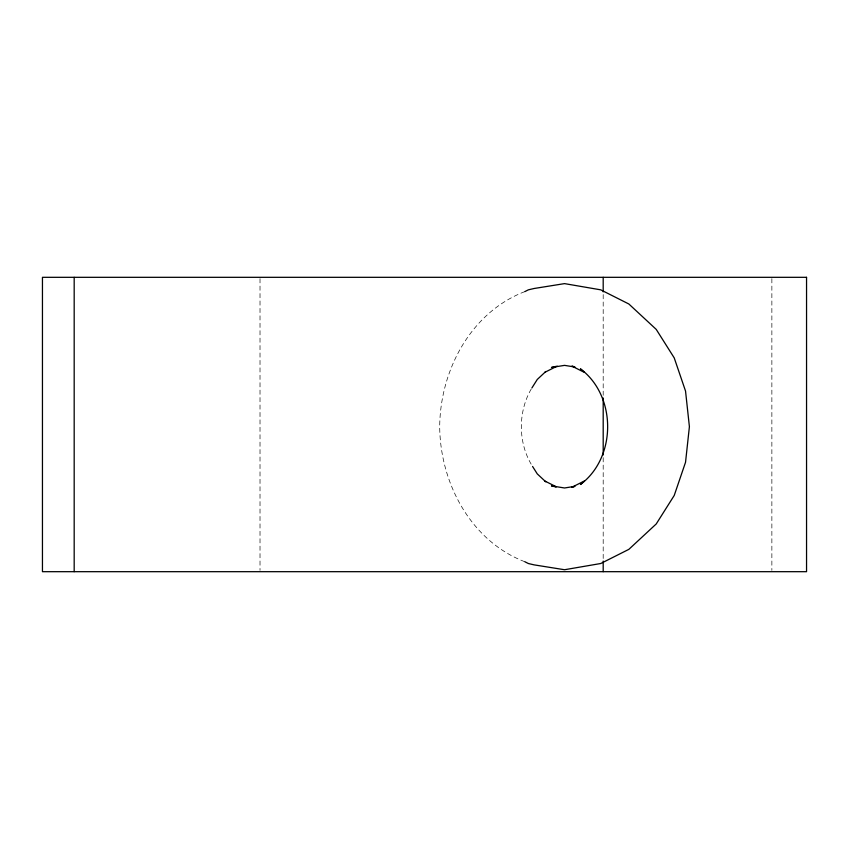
<?xml version="1.0" encoding="UTF-8"?>
<svg xmlns="http://www.w3.org/2000/svg" width="849" height="849" viewBox="0 0 849 849"><rect width="100%" height="100%" fill="white"/><g stroke="black" fill="none" stroke-linecap="round" stroke-linejoin="round"><path stroke-width="0.64" stroke-dasharray="4.25 3.18" d="M531.23 389.033C517.901 411.945 517.996 442.743 531.899 465.39M524.841 291.61C470.664 312.379 440.143 370.461 439.697 426.676C440.143 482.89 470.664 540.972 524.841 561.741M771.868 278.642L771.868 570.358M603.193 294.55L603.193 395.326M603.193 457.653L603.193 559.756M260.017 278.642L260.017 570.358"/><path stroke-width="1.27" d="M531.899 387.961L537.279 379.45L545.811 371.491M524.841 291.61L528.354 289.838L534.063 288.501L564.543 283.619L600.731 289.838L628.854 303.995L656.224 329.391L674.223 357.885L685.536 391.071L689.399 426.676L685.536 462.281L674.223 495.466L656.224 523.96L628.854 549.356L600.731 563.513L564.543 569.732L534.063 564.861L528.354 563.513L524.841 561.741M544.74 372.371L557.188 366.11M556.053 366.375L551.479 367.458L564.543 365.367L574.996 367.044M574.179 486.7L571.897 487.241L584.345 480.98L580.429 484.514C616.714 457.494 616.714 395.867 580.429 368.837L584.345 372.371L571.897 366.11L574.179 366.651M574.996 486.318L564.543 487.984L551.479 485.893L556.053 486.976M544.74 480.98L556.063 486.668M545.811 481.861L537.279 473.901L532.567 466.451M603.193 277.315L603.193 291.897M603.193 397.979L603.193 455M603.193 561.083L603.193 571.685M74.181 277.315L74.181 571.685M806.55 277.315L42.45 277.315L42.45 571.685L806.55 571.685L806.55 277.315"/></g></svg>
